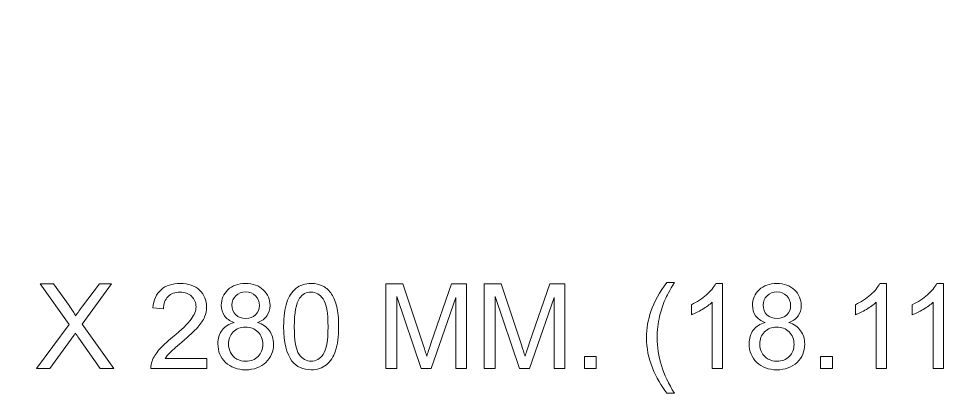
# Model space of a CAD drawing. Header units: millimetres. Extents: x -712 to 738, y -887 to 928.
# Drawn here: x 353.7 to 444.8, y -575.4 to -538.8 of the extents above; entities that cross this region are included whole.
import ezdxf

# ---------------------------------------------------------------- set-up
doc = ezdxf.new("R2010")
doc.units = ezdxf.units.MM
doc.header["$MEASUREMENT"] = 0
doc.layers.add('layer 1', color=7, linetype='Continuous')

msp = doc.modelspace()

# ---------------------------------------------------------------- linework, layer by layer
at = {"layer": 'layer 1', "lineweight": 9}
msp.add_open_spline([(-681.7377, -887.4186), (-681.7377, -887.4186), (706.7376, -887.4186), (706.7376, -887.4186), (706.7376, -887.4186), (723.657, -887.4186), (737.5, -873.5754), (737.5, -856.6561), (737.5, -856.6561), (737.5, -856.6561), (737.5, 556.8187), (737.5, 556.8187), (737.5, 556.8187), (737.5, 573.7381), (723.657, 587.5812), (706.7376, 587.5812), (706.7376, 587.5812), (706.7376, 587.5812), (-681.7377, 587.5812), (-681.7377, 587.5812), (-681.7377, 587.5812), (-698.657, 587.5812), (-712.5, 573.7381), (-712.5, 556.8187), (-712.5, 556.8187), (-712.5, 556.8187), (-712.5, -856.6561), (-712.5, -856.6561), (-712.5, -856.6561), (-712.5, -873.5754), (-698.657, -887.4186), (-681.7377, -887.4186)], degree=3, knots=[0, 0, 0, 0, 0.1111111, 0.1111111, 0.1111111, 0.1111111, 0.2222222, 0.2222222, 0.2222222, 0.2222222, 0.3333333, 0.3333333, 0.3333333, 0.3333333, 0.4444444, 0.4444444, 0.4444444, 0.4444444, 0.5555556, 0.5555556, 0.5555556, 0.5555556, 0.6666667, 0.6666667, 0.6666667, 0.6666667, 0.7777778, 0.7777778, 0.7777778, 0.7777778, 1, 1, 1, 1], dxfattribs=at)
at = {"layer": 'layer 1', "color": 250, "lineweight": 9}
for points, knots in [([(355.4024, -572.8398), (355.4024, -572.8398), (358.5831, -568.5689), (358.5831, -568.5689), (358.5831, -568.5689), (358.5831, -568.5689), (355.7818, -564.6083), (355.7818, -564.6083), (355.7818, -564.6083), (355.7818, -564.6083), (357.079, -564.6083), (357.079, -564.6083), (357.079, -564.6083), (357.079, -564.6083), (358.5793, -566.7141), (358.5793, -566.7141), (358.5793, -566.7141), (358.8916, -567.1509), (359.1081, -567.4843), (359.2327, -567.7162), (359.2327, -567.7162), (359.4185, -567.4288), (359.637, -567.1222), (359.888, -566.7984), (359.888, -566.7984), (359.888, -566.7984), (361.532, -564.6083), (361.532, -564.6083), (361.532, -564.6083), (361.532, -564.6083), (362.7257, -564.6083), (362.7257, -564.6083), (362.7257, -564.6083), (362.7257, -564.6083), (359.8669, -568.5209), (359.8669, -568.5209), (359.8669, -568.5209), (359.8669, -568.5209), (362.9441, -572.8398), (362.9441, -572.8398), (362.9441, -572.8398), (362.9441, -572.8398), (361.6067, -572.8398), (361.6067, -572.8398), (361.6067, -572.8398), (361.6067, -572.8398), (359.5297, -569.9044), (359.5297, -569.9044), (359.5297, -569.9044), (359.4109, -569.7377), (359.2978, -569.571), (359.1924, -569.4062), (359.1924, -569.4062), (359.0085, -569.6821), (358.8782, -569.8756), (358.7977, -569.9848), (358.7977, -569.9848), (358.7977, -569.9848), (356.7111, -572.8398), (356.7111, -572.8398), (356.7111, -572.8398), (356.7111, -572.8398), (355.4024, -572.8398), (355.4024, -572.8398)], [0, 0, 0, 0, 0.0588235, 0.0588235, 0.0588235, 0.0588235, 0.1176471, 0.1176471, 0.1176471, 0.1176471, 0.1764706, 0.1764706, 0.1764706, 0.1764706, 0.2352941, 0.2352941, 0.2352941, 0.2352941, 0.2941176, 0.2941176, 0.2941176, 0.2941176, 0.3529412, 0.3529412, 0.3529412, 0.3529412, 0.4117647, 0.4117647, 0.4117647, 0.4117647, 0.4705882, 0.4705882, 0.4705882, 0.4705882, 0.5294118, 0.5294118, 0.5294118, 0.5294118, 0.5882353, 0.5882353, 0.5882353, 0.5882353, 0.6470588, 0.6470588, 0.6470588, 0.6470588, 0.7058824, 0.7058824, 0.7058824, 0.7058824, 0.7647059, 0.7647059, 0.7647059, 0.7647059, 0.8235294, 0.8235294, 0.8235294, 0.8235294, 0.8823529, 0.8823529, 0.8823529, 0.8823529, 1, 1, 1, 1]), ([(371.9976, -571.8741), (371.9976, -571.8741), (371.9976, -572.8398), (371.9976, -572.8398), (371.9976, -572.8398), (371.9976, -572.8398), (366.5483, -572.8398), (366.5483, -572.8398), (366.5483, -572.8398), (366.5406, -572.5965), (366.5809, -572.3627), (366.6671, -572.1366), (366.6671, -572.1366), (366.807, -571.7668), (367.0312, -571.4008), (367.3396, -571.0425), (367.3396, -571.0425), (367.6481, -570.6842), (368.0888, -570.2703), (368.6617, -569.8009), (368.6617, -569.8009), (369.5527, -569.067), (370.1582, -568.4865), (370.4744, -568.0573), (370.4744, -568.0573), (370.7924, -567.6281), (370.9515, -567.2218), (370.9515, -566.8386), (370.9515, -566.8386), (370.9515, -566.4382), (370.8078, -566.1009), (370.5203, -565.825), (370.5203, -565.825), (370.2329, -565.551), (369.8574, -565.4131), (369.3956, -565.4131), (369.3956, -565.4131), (368.907, -565.4131), (368.5161, -565.5587), (368.223, -565.8499), (368.223, -565.8499), (367.9298, -566.1393), (367.7823, -566.5416), (367.7784, -567.0571), (367.7784, -567.0571), (367.7784, -567.0571), (366.7437, -566.9536), (366.7437, -566.9536), (366.7437, -566.9536), (366.8146, -566.1795), (367.0829, -565.5893), (367.5466, -565.1831), (367.5466, -565.1831), (368.0122, -564.7769), (368.6349, -564.5738), (369.4186, -564.5738), (369.4186, -564.5738), (370.208, -564.5738), (370.8346, -564.7923), (371.2944, -565.231), (371.2944, -565.231), (371.7562, -565.6698), (371.9861, -566.214), (371.9861, -566.8616), (371.9861, -566.8616), (371.9861, -567.1912), (371.9191, -567.515), (371.783, -567.8331), (371.783, -567.8331), (371.6489, -568.1531), (371.4247, -568.4884), (371.1124, -568.8409), (371.1124, -568.8409), (370.7982, -569.1916), (370.2789, -569.6763), (369.5546, -570.2895), (369.5546, -570.2895), (368.9472, -570.7992), (368.5564, -571.1441), (368.3839, -571.3261), (368.3839, -571.3261), (368.2115, -571.5081), (368.0697, -571.6902), (367.9566, -571.8741), (367.9566, -571.8741), (367.9566, -571.8741), (371.9976, -571.8741), (371.9976, -571.8741)], [0, 0, 0, 0, 0.0434783, 0.0434783, 0.0434783, 0.0434783, 0.0869565, 0.0869565, 0.0869565, 0.0869565, 0.1304348, 0.1304348, 0.1304348, 0.1304348, 0.173913, 0.173913, 0.173913, 0.173913, 0.2173913, 0.2173913, 0.2173913, 0.2173913, 0.2608696, 0.2608696, 0.2608696, 0.2608696, 0.3043478, 0.3043478, 0.3043478, 0.3043478, 0.3478261, 0.3478261, 0.3478261, 0.3478261, 0.3913043, 0.3913043, 0.3913043, 0.3913043, 0.4347826, 0.4347826, 0.4347826, 0.4347826, 0.4782609, 0.4782609, 0.4782609, 0.4782609, 0.5217391, 0.5217391, 0.5217391, 0.5217391, 0.5652174, 0.5652174, 0.5652174, 0.5652174, 0.6086957, 0.6086957, 0.6086957, 0.6086957, 0.6521739, 0.6521739, 0.6521739, 0.6521739, 0.6956522, 0.6956522, 0.6956522, 0.6956522, 0.7391304, 0.7391304, 0.7391304, 0.7391304, 0.7826087, 0.7826087, 0.7826087, 0.7826087, 0.826087, 0.826087, 0.826087, 0.826087, 0.8695652, 0.8695652, 0.8695652, 0.8695652, 0.9130435, 0.9130435, 0.9130435, 0.9130435, 1, 1, 1, 1]), ([(374.6495, -568.3772), (374.2299, -568.224), (373.9195, -568.0036), (373.7164, -567.72), (373.7164, -567.72), (373.5152, -567.4345), (373.4137, -567.0935), (373.4137, -566.6968), (373.4137, -566.6968), (373.4137, -566.0971), (373.6283, -565.5951), (374.0575, -565.187), (374.0575, -565.187), (374.4886, -564.7788), (375.0596, -564.5738), (375.7743, -564.5738), (375.7743, -564.5738), (376.4909, -564.5738), (377.0695, -564.7827), (377.5064, -565.2004), (377.5064, -565.2004), (377.9433, -565.6181), (378.1617, -566.1258), (378.1617, -566.7256), (378.1617, -566.7256), (378.1617, -567.1069), (378.0621, -567.4403), (377.8628, -567.7219), (377.8628, -567.7219), (377.6635, -568.0055), (377.3608, -568.224), (376.9527, -568.3772), (376.9527, -568.3772), (377.4566, -568.542), (377.8379, -568.8064), (378.1004, -569.1743), (378.1004, -569.1743), (378.3629, -569.5403), (378.4951, -569.9772), (378.4951, -570.4868), (378.4951, -570.4868), (378.4951, -571.1901), (378.246, -571.7802), (377.7498, -572.2592), (377.7498, -572.2592), (377.2516, -572.7382), (376.5982, -572.9778), (375.7877, -572.9778), (375.7877, -572.9778), (374.9772, -572.9778), (374.3238, -572.7382), (373.8256, -572.2573), (373.8256, -572.2573), (373.3293, -571.7764), (373.0803, -571.1766), (373.0803, -570.4581), (373.0803, -570.4581), (373.0803, -569.9235), (373.2163, -569.4752), (373.4884, -569.1149), (373.4884, -569.1149), (373.7605, -568.7528), (374.1475, -568.5075), (374.6495, -568.3772)], [0, 0, 0, 0, 0.0588235, 0.0588235, 0.0588235, 0.0588235, 0.1176471, 0.1176471, 0.1176471, 0.1176471, 0.1764706, 0.1764706, 0.1764706, 0.1764706, 0.2352941, 0.2352941, 0.2352941, 0.2352941, 0.2941176, 0.2941176, 0.2941176, 0.2941176, 0.3529412, 0.3529412, 0.3529412, 0.3529412, 0.4117647, 0.4117647, 0.4117647, 0.4117647, 0.4705882, 0.4705882, 0.4705882, 0.4705882, 0.5294118, 0.5294118, 0.5294118, 0.5294118, 0.5882353, 0.5882353, 0.5882353, 0.5882353, 0.6470588, 0.6470588, 0.6470588, 0.6470588, 0.7058824, 0.7058824, 0.7058824, 0.7058824, 0.7647059, 0.7647059, 0.7647059, 0.7647059, 0.8235294, 0.8235294, 0.8235294, 0.8235294, 0.8823529, 0.8823529, 0.8823529, 0.8823529, 1, 1, 1, 1]), ([(379.4858, -568.7777), (379.4858, -567.8062), (379.5854, -567.0207), (379.7847, -566.4267), (379.7847, -566.4267), (379.9859, -565.8308), (380.2828, -565.3728), (380.6776, -565.0528), (380.6776, -565.0528), (381.0704, -564.7329), (381.5666, -564.5738), (382.1644, -564.5738), (382.1644, -564.5738), (382.6051, -564.5738), (382.9922, -564.662), (383.3275, -564.8402), (383.3275, -564.8402), (383.6609, -565.0183), (383.9368, -565.2751), (384.1514, -565.6104), (384.1514, -565.6104), (384.366, -565.9438), (384.5346, -566.3519), (384.6573, -566.8329), (384.6573, -566.8329), (384.7818, -567.3138), (384.8431, -567.9634), (384.8431, -568.7777), (384.8431, -568.7777), (384.8431, -569.7434), (384.7435, -570.5252), (384.5461, -571.1192), (384.5461, -571.1192), (384.3488, -571.7151), (384.0518, -572.173), (383.6571, -572.4949), (383.6571, -572.4949), (383.2643, -572.8168), (382.7661, -572.9778), (382.1644, -572.9778), (382.1644, -572.9778), (381.3731, -572.9778), (380.7504, -572.6961), (380.2982, -572.1308), (380.2982, -572.1308), (379.7559, -571.4411), (379.4858, -570.324), (379.4858, -568.7777)], [0, 0, 0, 0, 0.0769231, 0.0769231, 0.0769231, 0.0769231, 0.1538462, 0.1538462, 0.1538462, 0.1538462, 0.2307692, 0.2307692, 0.2307692, 0.2307692, 0.3076923, 0.3076923, 0.3076923, 0.3076923, 0.3846154, 0.3846154, 0.3846154, 0.3846154, 0.4615385, 0.4615385, 0.4615385, 0.4615385, 0.5384615, 0.5384615, 0.5384615, 0.5384615, 0.6153846, 0.6153846, 0.6153846, 0.6153846, 0.6923077, 0.6923077, 0.6923077, 0.6923077, 0.7692308, 0.7692308, 0.7692308, 0.7692308, 0.8461538, 0.8461538, 0.8461538, 0.8461538, 1, 1, 1, 1]), ([(389.4532, -572.8398), (389.4532, -572.8398), (389.4532, -564.6083), (389.4532, -564.6083), (389.4532, -564.6083), (389.4532, -564.6083), (391.0857, -564.6083), (391.0857, -564.6083), (391.0857, -564.6083), (391.0857, -564.6083), (393.0325, -570.4351), (393.0325, -570.4351), (393.0325, -570.4351), (393.2126, -570.9774), (393.3429, -571.3836), (393.4253, -571.6537), (393.4253, -571.6537), (393.5192, -571.3548), (393.6667, -570.9141), (393.866, -570.3336), (393.866, -570.3336), (393.866, -570.3336), (395.8472, -564.6083), (395.8472, -564.6083), (395.8472, -564.6083), (395.8472, -564.6083), (397.3053, -564.6083), (397.3053, -564.6083), (397.3053, -564.6083), (397.3053, -564.6083), (397.3053, -572.8398), (397.3053, -572.8398), (397.3053, -572.8398), (397.3053, -572.8398), (396.2592, -572.8398), (396.2592, -572.8398), (396.2592, -572.8398), (396.2592, -572.8398), (396.2592, -565.9534), (396.2592, -565.9534), (396.2592, -565.9534), (396.2592, -565.9534), (393.8564, -572.8398), (393.8564, -572.8398), (393.8564, -572.8398), (393.8564, -572.8398), (392.8754, -572.8398), (392.8754, -572.8398), (392.8754, -572.8398), (392.8754, -572.8398), (390.4994, -565.8269), (390.4994, -565.8269), (390.4994, -565.8269), (390.4994, -565.8269), (390.4994, -572.8398), (390.4994, -572.8398), (390.4994, -572.8398), (390.4994, -572.8398), (389.4532, -572.8398), (389.4532, -572.8398)], [0, 0, 0, 0, 0.0625, 0.0625, 0.0625, 0.0625, 0.125, 0.125, 0.125, 0.125, 0.1875, 0.1875, 0.1875, 0.1875, 0.25, 0.25, 0.25, 0.25, 0.3125, 0.3125, 0.3125, 0.3125, 0.375, 0.375, 0.375, 0.375, 0.4375, 0.4375, 0.4375, 0.4375, 0.5, 0.5, 0.5, 0.5, 0.5625, 0.5625, 0.5625, 0.5625, 0.625, 0.625, 0.625, 0.625, 0.6875, 0.6875, 0.6875, 0.6875, 0.75, 0.75, 0.75, 0.75, 0.8125, 0.8125, 0.8125, 0.8125, 0.875, 0.875, 0.875, 0.875, 1, 1, 1, 1]), ([(399.0298, -572.8398), (399.0298, -572.8398), (399.0298, -564.6083), (399.0298, -564.6083), (399.0298, -564.6083), (399.0298, -564.6083), (400.6623, -564.6083), (400.6623, -564.6083), (400.6623, -564.6083), (400.6623, -564.6083), (402.6091, -570.4351), (402.6091, -570.4351), (402.6091, -570.4351), (402.7892, -570.9774), (402.9195, -571.3836), (403.0019, -571.6537), (403.0019, -571.6537), (403.0958, -571.3548), (403.2433, -570.9141), (403.4426, -570.3336), (403.4426, -570.3336), (403.4426, -570.3336), (405.4238, -564.6083), (405.4238, -564.6083), (405.4238, -564.6083), (405.4238, -564.6083), (406.8819, -564.6083), (406.8819, -564.6083), (406.8819, -564.6083), (406.8819, -564.6083), (406.8819, -572.8398), (406.8819, -572.8398), (406.8819, -572.8398), (406.8819, -572.8398), (405.8358, -572.8398), (405.8358, -572.8398), (405.8358, -572.8398), (405.8358, -572.8398), (405.8358, -565.9534), (405.8358, -565.9534), (405.8358, -565.9534), (405.8358, -565.9534), (403.433, -572.8398), (403.433, -572.8398), (403.433, -572.8398), (403.433, -572.8398), (402.452, -572.8398), (402.452, -572.8398), (402.452, -572.8398), (402.452, -572.8398), (400.076, -565.8269), (400.076, -565.8269), (400.076, -565.8269), (400.076, -565.8269), (400.076, -572.8398), (400.076, -572.8398), (400.076, -572.8398), (400.076, -572.8398), (399.0298, -572.8398), (399.0298, -572.8398)], [0, 0, 0, 0, 0.0625, 0.0625, 0.0625, 0.0625, 0.125, 0.125, 0.125, 0.125, 0.1875, 0.1875, 0.1875, 0.1875, 0.25, 0.25, 0.25, 0.25, 0.3125, 0.3125, 0.3125, 0.3125, 0.375, 0.375, 0.375, 0.375, 0.4375, 0.4375, 0.4375, 0.4375, 0.5, 0.5, 0.5, 0.5, 0.5625, 0.5625, 0.5625, 0.5625, 0.625, 0.625, 0.625, 0.625, 0.6875, 0.6875, 0.6875, 0.6875, 0.75, 0.75, 0.75, 0.75, 0.8125, 0.8125, 0.8125, 0.8125, 0.875, 0.875, 0.875, 0.875, 1, 1, 1, 1]), ([(416.8226, -575.2541), (416.2669, -574.5509), (415.7956, -573.7289), (415.4104, -572.7861), (415.4104, -572.7861), (415.0253, -571.8434), (414.8337, -570.8662), (414.8337, -569.8565), (414.8337, -569.8565), (414.8337, -568.9655), (414.9774, -568.1128), (415.2648, -567.2985), (415.2648, -567.2985), (415.602, -566.3519), (416.1213, -565.4092), (416.8226, -564.4703), (416.8226, -564.4703), (416.8226, -564.4703), (417.5469, -564.4703), (417.5469, -564.4703), (417.5469, -564.4703), (417.0947, -565.2483), (416.7938, -565.8039), (416.6482, -566.1373), (416.6482, -566.1373), (416.4202, -566.6528), (416.2401, -567.1912), (416.1098, -567.7526), (416.1098, -567.7526), (415.9488, -568.452), (415.8684, -569.1552), (415.8684, -569.8622), (415.8684, -569.8622), (415.8684, -571.6614), (416.4279, -573.4587), (417.5469, -575.2541), (417.5469, -575.2541), (417.5469, -575.2541), (416.8226, -575.2541), (416.8226, -575.2541)], [0, 0, 0, 0, 0.0909091, 0.0909091, 0.0909091, 0.0909091, 0.1818182, 0.1818182, 0.1818182, 0.1818182, 0.2727273, 0.2727273, 0.2727273, 0.2727273, 0.3636364, 0.3636364, 0.3636364, 0.3636364, 0.4545455, 0.4545455, 0.4545455, 0.4545455, 0.5454545, 0.5454545, 0.5454545, 0.5454545, 0.6363636, 0.6363636, 0.6363636, 0.6363636, 0.7272727, 0.7272727, 0.7272727, 0.7272727, 0.8181818, 0.8181818, 0.8181818, 0.8181818, 1, 1, 1, 1]), ([(422.2374, -572.8398), (422.2374, -572.8398), (421.2257, -572.8398), (421.2257, -572.8398), (421.2257, -572.8398), (421.2257, -572.8398), (421.2257, -566.3979), (421.2257, -566.3979), (421.2257, -566.3979), (420.9824, -566.6317), (420.6624, -566.8635), (420.2677, -567.0954), (420.2677, -567.0954), (419.873, -567.3272), (419.5166, -567.5016), (419.2023, -567.6166), (419.2023, -567.6166), (419.2023, -567.6166), (419.2023, -566.6394), (419.2023, -566.6394), (419.2023, -566.6394), (419.7676, -566.3749), (420.2619, -566.053), (420.6854, -565.6736), (420.6854, -565.6736), (421.1088, -565.2962), (421.4096, -564.9302), (421.5859, -564.5738), (421.5859, -564.5738), (421.5859, -564.5738), (422.2374, -564.5738), (422.2374, -564.5738), (422.2374, -564.5738), (422.2374, -564.5738), (422.2374, -572.8398), (422.2374, -572.8398)], [0, 0, 0, 0, 0.1, 0.1, 0.1, 0.1, 0.2, 0.2, 0.2, 0.2, 0.3, 0.3, 0.3, 0.3, 0.4, 0.4, 0.4, 0.4, 0.5, 0.5, 0.5, 0.5, 0.6, 0.6, 0.6, 0.6, 0.7, 0.7, 0.7, 0.7, 0.8, 0.8, 0.8, 0.8, 1, 1, 1, 1]), ([(426.3953, -568.3772), (425.9757, -568.224), (425.6653, -568.0036), (425.4622, -567.72), (425.4622, -567.72), (425.261, -567.4345), (425.1595, -567.0935), (425.1595, -566.6968), (425.1595, -566.6968), (425.1595, -566.0971), (425.3741, -565.5951), (425.8033, -565.187), (425.8033, -565.187), (426.2344, -564.7788), (426.8054, -564.5738), (427.5201, -564.5738), (427.5201, -564.5738), (428.2367, -564.5738), (428.8153, -564.7827), (429.2522, -565.2004), (429.2522, -565.2004), (429.6891, -565.6181), (429.9075, -566.1258), (429.9075, -566.7256), (429.9075, -566.7256), (429.9075, -567.1069), (429.8079, -567.4403), (429.6086, -567.7219), (429.6086, -567.7219), (429.4093, -568.0055), (429.1066, -568.224), (428.6985, -568.3772), (428.6985, -568.3772), (429.2024, -568.542), (429.5837, -568.8064), (429.8462, -569.1743), (429.8462, -569.1743), (430.1087, -569.5403), (430.2409, -569.9772), (430.2409, -570.4868), (430.2409, -570.4868), (430.2409, -571.1901), (429.9918, -571.7802), (429.4956, -572.2592), (429.4956, -572.2592), (428.9974, -572.7382), (428.344, -572.9778), (427.5335, -572.9778), (427.5335, -572.9778), (426.723, -572.9778), (426.0696, -572.7382), (425.5714, -572.2573), (425.5714, -572.2573), (425.0751, -571.7764), (424.8261, -571.1766), (424.8261, -570.4581), (424.8261, -570.4581), (424.8261, -569.9235), (424.9621, -569.4752), (425.2342, -569.1149), (425.2342, -569.1149), (425.5063, -568.7528), (425.8933, -568.5075), (426.3953, -568.3772)], [0, 0, 0, 0, 0.0588235, 0.0588235, 0.0588235, 0.0588235, 0.1176471, 0.1176471, 0.1176471, 0.1176471, 0.1764706, 0.1764706, 0.1764706, 0.1764706, 0.2352941, 0.2352941, 0.2352941, 0.2352941, 0.2941176, 0.2941176, 0.2941176, 0.2941176, 0.3529412, 0.3529412, 0.3529412, 0.3529412, 0.4117647, 0.4117647, 0.4117647, 0.4117647, 0.4705882, 0.4705882, 0.4705882, 0.4705882, 0.5294118, 0.5294118, 0.5294118, 0.5294118, 0.5882353, 0.5882353, 0.5882353, 0.5882353, 0.6470588, 0.6470588, 0.6470588, 0.6470588, 0.7058824, 0.7058824, 0.7058824, 0.7058824, 0.7647059, 0.7647059, 0.7647059, 0.7647059, 0.8235294, 0.8235294, 0.8235294, 0.8235294, 0.8823529, 0.8823529, 0.8823529, 0.8823529, 1, 1, 1, 1]), ([(438.2195, -572.8398), (438.2195, -572.8398), (437.2078, -572.8398), (437.2078, -572.8398), (437.2078, -572.8398), (437.2078, -572.8398), (437.2078, -566.3979), (437.2078, -566.3979), (437.2078, -566.3979), (436.9645, -566.6317), (436.6445, -566.8635), (436.2498, -567.0954), (436.2498, -567.0954), (435.8551, -567.3272), (435.4987, -567.5016), (435.1844, -567.6166), (435.1844, -567.6166), (435.1844, -567.6166), (435.1844, -566.6394), (435.1844, -566.6394), (435.1844, -566.6394), (435.7497, -566.3749), (436.244, -566.053), (436.6675, -565.6736), (436.6675, -565.6736), (437.0909, -565.2962), (437.3917, -564.9302), (437.568, -564.5738), (437.568, -564.5738), (437.568, -564.5738), (438.2195, -564.5738), (438.2195, -564.5738), (438.2195, -564.5738), (438.2195, -564.5738), (438.2195, -572.8398), (438.2195, -572.8398)], [0, 0, 0, 0, 0.1, 0.1, 0.1, 0.1, 0.2, 0.2, 0.2, 0.2, 0.3, 0.3, 0.3, 0.3, 0.4, 0.4, 0.4, 0.4, 0.5, 0.5, 0.5, 0.5, 0.6, 0.6, 0.6, 0.6, 0.7, 0.7, 0.7, 0.7, 0.8, 0.8, 0.8, 0.8, 1, 1, 1, 1]), ([(443.7608, -572.8398), (443.7608, -572.8398), (442.7491, -572.8398), (442.7491, -572.8398), (442.7491, -572.8398), (442.7491, -572.8398), (442.7491, -566.3979), (442.7491, -566.3979), (442.7491, -566.3979), (442.5058, -566.6317), (442.1858, -566.8635), (441.7911, -567.0954), (441.7911, -567.0954), (441.3964, -567.3272), (441.04, -567.5016), (440.7257, -567.6166), (440.7257, -567.6166), (440.7257, -567.6166), (440.7257, -566.6394), (440.7257, -566.6394), (440.7257, -566.6394), (441.291, -566.3749), (441.7853, -566.053), (442.2088, -565.6736), (442.2088, -565.6736), (442.6322, -565.2962), (442.933, -564.9302), (443.1093, -564.5738), (443.1093, -564.5738), (443.1093, -564.5738), (443.7608, -564.5738), (443.7608, -564.5738), (443.7608, -564.5738), (443.7608, -564.5738), (443.7608, -572.8398), (443.7608, -572.8398)], [0, 0, 0, 0, 0.1, 0.1, 0.1, 0.1, 0.2, 0.2, 0.2, 0.2, 0.3, 0.3, 0.3, 0.3, 0.4, 0.4, 0.4, 0.4, 0.5, 0.5, 0.5, 0.5, 0.6, 0.6, 0.6, 0.6, 0.7, 0.7, 0.7, 0.7, 0.8, 0.8, 0.8, 0.8, 1, 1, 1, 1]), ([(374.4483, -566.6604), (374.4483, -567.0513), (374.5729, -567.3694), (374.8201, -567.6166), (374.8201, -567.6166), (375.0692, -567.8637), (375.3949, -567.9883), (375.7992, -567.9883), (375.7992, -567.9883), (376.192, -567.9883), (376.51, -567.8656), (376.7572, -567.6204), (376.7572, -567.6204), (377.0044, -567.3751), (377.127, -567.0743), (377.127, -566.7179), (377.127, -566.7179), (377.127, -566.3462), (377.0006, -566.0339), (376.7457, -565.7809), (376.7457, -565.7809), (376.4928, -565.528), (376.1728, -565.4016), (375.7877, -565.4016), (375.7877, -565.4016), (375.3987, -565.4016), (375.0787, -565.5261), (374.8258, -565.7733), (374.8258, -565.7733), (374.5748, -566.0205), (374.4483, -566.3155), (374.4483, -566.6604)], [0, 0, 0, 0, 0.1111111, 0.1111111, 0.1111111, 0.1111111, 0.2222222, 0.2222222, 0.2222222, 0.2222222, 0.3333333, 0.3333333, 0.3333333, 0.3333333, 0.4444444, 0.4444444, 0.4444444, 0.4444444, 0.5555556, 0.5555556, 0.5555556, 0.5555556, 0.6666667, 0.6666667, 0.6666667, 0.6666667, 0.7777778, 0.7777778, 0.7777778, 0.7777778, 1, 1, 1, 1]), ([(380.5204, -568.7815), (380.5204, -570.1362), (380.6776, -571.0368), (380.9937, -571.4813), (380.9937, -571.4813), (381.3099, -571.9277), (381.7007, -572.15), (382.1644, -572.15), (382.1644, -572.15), (382.6281, -572.15), (383.019, -571.9258), (383.3352, -571.4794), (383.3352, -571.4794), (383.6513, -571.031), (383.8084, -570.1324), (383.8084, -568.7815), (383.8084, -568.7815), (383.8084, -567.4269), (383.6513, -566.5263), (383.3352, -566.0818), (383.3352, -566.0818), (383.0209, -565.6353), (382.6262, -565.4131), (382.1529, -565.4131), (382.1529, -565.4131), (381.6892, -565.4131), (381.3175, -565.6104), (381.0397, -566.0032), (381.0397, -566.0032), (380.6929, -566.5033), (380.5204, -567.4307), (380.5204, -568.7815)], [0, 0, 0, 0, 0.1111111, 0.1111111, 0.1111111, 0.1111111, 0.2222222, 0.2222222, 0.2222222, 0.2222222, 0.3333333, 0.3333333, 0.3333333, 0.3333333, 0.4444444, 0.4444444, 0.4444444, 0.4444444, 0.5555556, 0.5555556, 0.5555556, 0.5555556, 0.6666667, 0.6666667, 0.6666667, 0.6666667, 0.7777778, 0.7777778, 0.7777778, 0.7777778, 1, 1, 1, 1]), ([(426.1941, -566.6604), (426.1941, -567.0513), (426.3187, -567.3694), (426.5659, -567.6166), (426.5659, -567.6166), (426.815, -567.8637), (427.1407, -567.9883), (427.545, -567.9883), (427.545, -567.9883), (427.9378, -567.9883), (428.2558, -567.8656), (428.503, -567.6204), (428.503, -567.6204), (428.7502, -567.3751), (428.8728, -567.0743), (428.8728, -566.7179), (428.8728, -566.7179), (428.8728, -566.3462), (428.7464, -566.0339), (428.4915, -565.7809), (428.4915, -565.7809), (428.2386, -565.528), (427.9186, -565.4016), (427.5335, -565.4016), (427.5335, -565.4016), (427.1445, -565.4016), (426.8245, -565.5261), (426.5716, -565.7733), (426.5716, -565.7733), (426.3206, -566.0205), (426.1941, -566.3155), (426.1941, -566.6604)], [0, 0, 0, 0, 0.1111111, 0.1111111, 0.1111111, 0.1111111, 0.2222222, 0.2222222, 0.2222222, 0.2222222, 0.3333333, 0.3333333, 0.3333333, 0.3333333, 0.4444444, 0.4444444, 0.4444444, 0.4444444, 0.5555556, 0.5555556, 0.5555556, 0.5555556, 0.6666667, 0.6666667, 0.6666667, 0.6666667, 0.7777778, 0.7777778, 0.7777778, 0.7777778, 1, 1, 1, 1]), ([(374.1149, -570.4658), (374.1149, -570.7551), (374.182, -571.0329), (374.3161, -571.3031), (374.3161, -571.3031), (374.4503, -571.5714), (374.6534, -571.7802), (374.9254, -571.9277), (374.9254, -571.9277), (375.1956, -572.0753), (375.4869, -572.15), (375.7953, -572.15), (375.7953, -572.15), (376.282, -572.15), (376.6806, -571.9948), (376.9929, -571.6844), (376.9929, -571.6844), (377.3052, -571.374), (377.4604, -570.9793), (377.4604, -570.5003), (377.4604, -570.5003), (377.4604, -570.0136), (377.2995, -569.6112), (376.9795, -569.2931), (376.9795, -569.2931), (376.6576, -568.9751), (376.2514, -568.816), (375.7628, -568.816), (375.7628, -568.816), (375.2838, -568.816), (374.891, -568.9731), (374.5805, -569.2874), (374.5805, -569.2874), (374.2701, -569.6016), (374.1149, -569.9944), (374.1149, -570.4658)], [0, 0, 0, 0, 0.1, 0.1, 0.1, 0.1, 0.2, 0.2, 0.2, 0.2, 0.3, 0.3, 0.3, 0.3, 0.4, 0.4, 0.4, 0.4, 0.5, 0.5, 0.5, 0.5, 0.6, 0.6, 0.6, 0.6, 0.7, 0.7, 0.7, 0.7, 0.8, 0.8, 0.8, 0.8, 1, 1, 1, 1]), ([(425.8607, -570.4658), (425.8607, -570.7551), (425.9278, -571.0329), (426.0619, -571.3031), (426.0619, -571.3031), (426.1961, -571.5714), (426.3992, -571.7802), (426.6712, -571.9277), (426.6712, -571.9277), (426.9414, -572.0753), (427.2327, -572.15), (427.5411, -572.15), (427.5411, -572.15), (428.0278, -572.15), (428.4264, -571.9948), (428.7387, -571.6844), (428.7387, -571.6844), (429.051, -571.374), (429.2062, -570.9793), (429.2062, -570.5003), (429.2062, -570.5003), (429.2062, -570.0136), (429.0453, -569.6112), (428.7253, -569.2931), (428.7253, -569.2931), (428.4034, -568.9751), (427.9972, -568.816), (427.5086, -568.816), (427.5086, -568.816), (427.0296, -568.816), (426.6368, -568.9731), (426.3263, -569.2874), (426.3263, -569.2874), (426.0159, -569.6016), (425.8607, -569.9944), (425.8607, -570.4658)], [0, 0, 0, 0, 0.1, 0.1, 0.1, 0.1, 0.2, 0.2, 0.2, 0.2, 0.3, 0.3, 0.3, 0.3, 0.4, 0.4, 0.4, 0.4, 0.5, 0.5, 0.5, 0.5, 0.6, 0.6, 0.6, 0.6, 0.7, 0.7, 0.7, 0.7, 0.8, 0.8, 0.8, 0.8, 1, 1, 1, 1]), ([(408.7904, -572.8398), (408.7904, -572.8398), (408.7904, -571.6902), (408.7904, -571.6902), (408.7904, -571.6902), (408.7904, -571.6902), (409.94, -571.6902), (409.94, -571.6902), (409.94, -571.6902), (409.94, -571.6902), (409.94, -572.8398), (409.94, -572.8398), (409.94, -572.8398), (409.94, -572.8398), (408.7904, -572.8398), (408.7904, -572.8398)], [0, 0, 0, 0, 0.2, 0.2, 0.2, 0.2, 0.4, 0.4, 0.4, 0.4, 0.6, 0.6, 0.6, 0.6, 1, 1, 1, 1]), ([(431.7949, -572.8398), (431.7949, -572.8398), (431.7949, -571.6902), (431.7949, -571.6902), (431.7949, -571.6902), (431.7949, -571.6902), (432.9445, -571.6902), (432.9445, -571.6902), (432.9445, -571.6902), (432.9445, -571.6902), (432.9445, -572.8398), (432.9445, -572.8398), (432.9445, -572.8398), (432.9445, -572.8398), (431.7949, -572.8398), (431.7949, -572.8398)], [0, 0, 0, 0, 0.2, 0.2, 0.2, 0.2, 0.4, 0.4, 0.4, 0.4, 0.6, 0.6, 0.6, 0.6, 1, 1, 1, 1])]:
    msp.add_open_spline(points, degree=3, knots=knots, dxfattribs=at)

doc.saveas('drawing.dxf')
